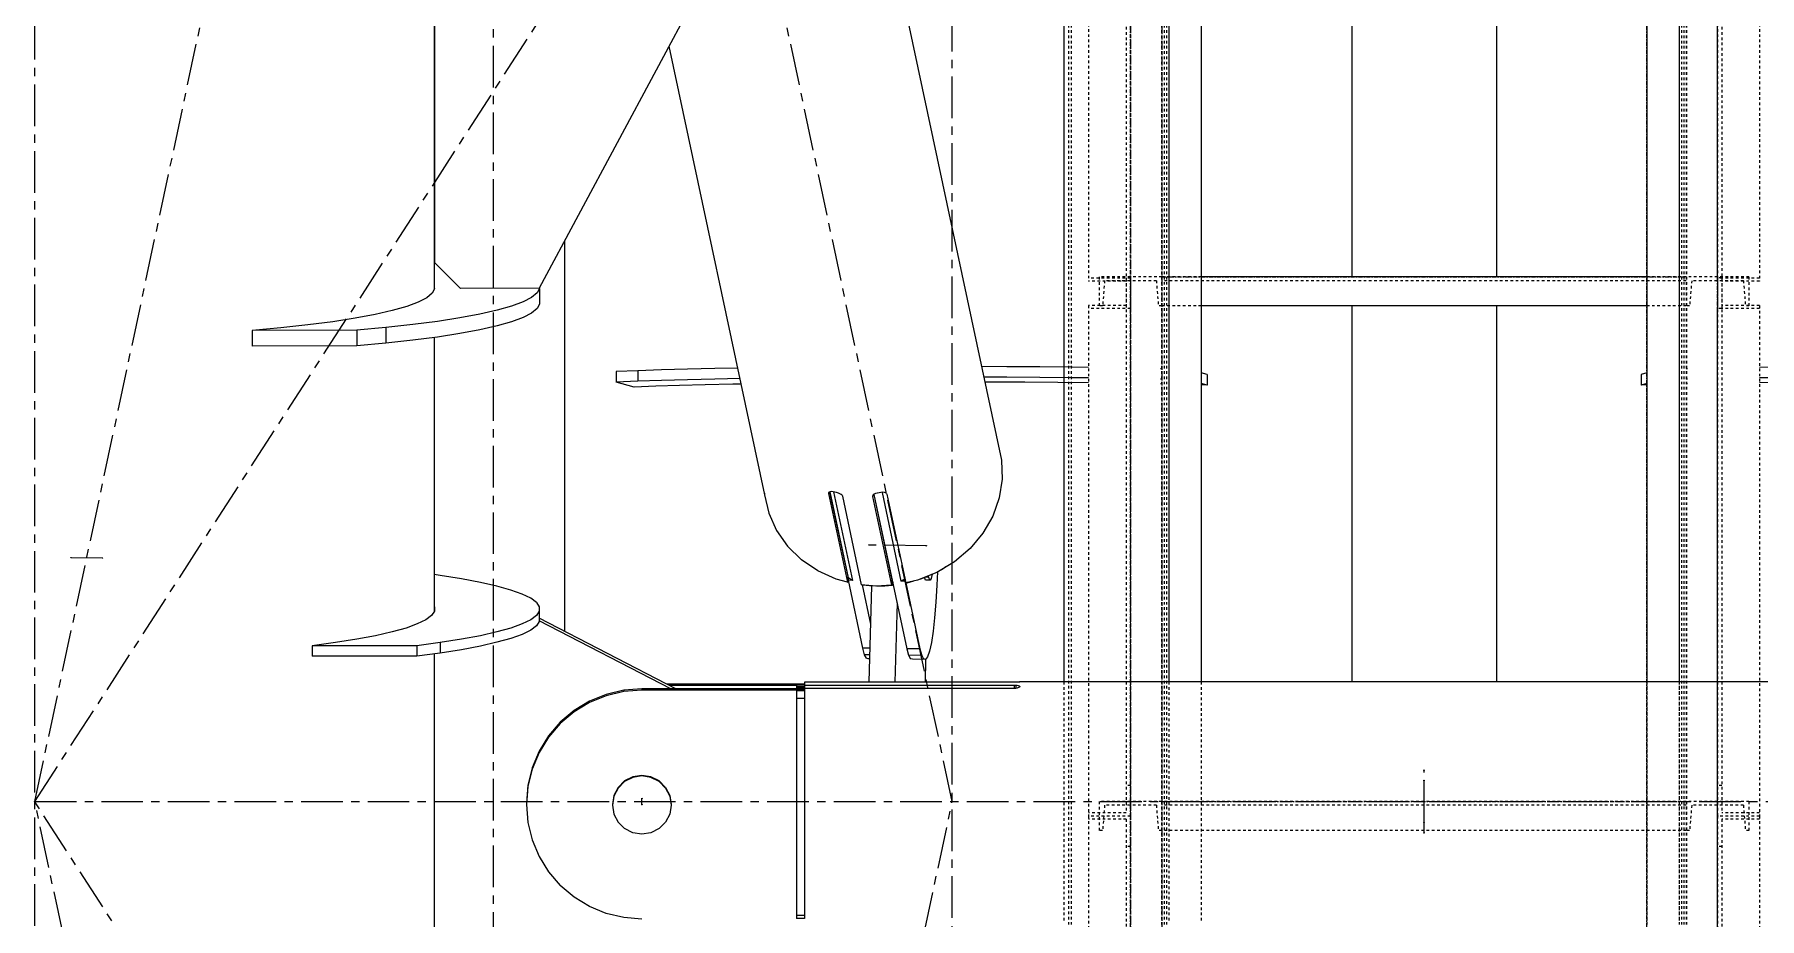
# Model space of a CAD drawing. Header units: millimetres. Extents: x 5143 to 30813, y 232 to 21408.
# Drawn here: x 11839.9 to 12169, y 6698 to 6866.5 of the extents above; entities that cross this region are included whole.
import ezdxf

# ---------------------------------------------------------------- set-up
doc = ezdxf.new("R2010")
doc.units = ezdxf.units.MM
doc.header["$LTSCALE"] = 0.25
for name, pattern in [('CENTER', [50.8, 31.75, -6.35, 6.35, -6.35]), ('XKITLINE00', [0]), ('XKITLINE02', [4, 2, -2]), ('XKITLINE03', [6, 3, -1, 1, -1])]:
    doc.linetypes.add(name, pattern=pattern)

msp = doc.modelspace()

# ---------------------------------------------------------------- linework, layer by layer
at = {"color": 8, "linetype": 'CENTER'}
for p, q in [((12015, 6431.43), (12015, 8100.54)), ((12015, 6720.27), (11840, 7540.27)), ((11840, 6720.27), (12370, 7540.27)), ((11840, 5629.8), (11840, 7286.23)), ((11840, 6720.27), (11927.5, 7130.27)), ((11927.5, 6310.27), (11927.5, 7130.27)), ((12010.04, 6769.03), (11999.11, 6769.17)), ((11846.93, 6766.78), (11852.9, 6766.71)), ((12105, 6716.26), (12105, 6726.25)), ((12104.99, 6714.3), (12104.99, 6724.29)), ((11840, 5900.27), (12015, 6720.27)), ((11927.5, 6310.27), (11840, 6720.27)), ((12370, 5900.27), (11840, 6720.27)), ((11840, 6720.27), (12370, 6720.27)), ((11955.8, 6719.7), (11955.8, 6720.85))]:
    msp.add_line(p, q, dxfattribs=at)
at = {"color": 3, "linetype": 'XKITLINE02'}
for p, q in [((12037.15, 7919.31), (12037.16, 6234.33)), ((12037.69, 7919.31), (12037.69, 6234.33)), ((12054.92, 7919.31), (12054.93, 6234.33)), ((12055, 7919.31), (12055, 6234.33)), ((12055.45, 7919.31), (12055.46, 6234.33)), ((12055.85, 7919.31), (12055.85, 6234.33)), ((12147.48, 7919.31), (12147.48, 6234.33)), ((12153.68, 7919.31), (12153.68, 6234.33)), ((12154.13, 7919.31), (12154.13, 6234.33)), ((12154.53, 7919.31), (12154.53, 6234.33)), ((12154.98, 7919.31), (12154.98, 6234.33)), ((12155.07, 7919.31), (12155.06, 6234.33)), ((12041, 6917.52), (12041, 6819.49)), ((12048.2, 6916.94), (12048.2, 6814.27)), ((12049, 6917.52), (12049, 6814.27)), ((12160.98, 6917.52), (12160.98, 6814.27)), ((12161.78, 6916.94), (12161.78, 6814.27)), ((12168.98, 6917.52), (12168.98, 6819.49)), ((12049, 6820.07), (12041, 6820.07)), ((12048.2, 6819.49), (12041, 6819.49)), ((12043, 6820.27), (12043, 6814.77)), ((12055, 6820.27), (12043, 6820.27)), ((12043, 6820.27), (12043, 6814.77)), ((12044.07, 6819.57), (12043.68, 6814.77)), ((12044.07, 6819.57), (12043.68, 6814.77)), ((12053.94, 6819.57), (12044.07, 6819.57)), ((12049, 6820.09), (12048.2, 6820.09)), ((12048.2, 6820.09), (12048.2, 6718.11)), ((12049, 6820.09), (12049, 6717.52)), ((12053.94, 6819.57), (12054.32, 6814.77)), ((12053.94, 6819.57), (12054.32, 6814.77)), ((12055, 6820.27), (12055, 6814.77)), ((12062.5, 6820.27), (12055, 6820.27)), ((12055, 6820.27), (12055, 6814.77)), ((12055, 6820.27), (12055, 6814.77)), ((12154.98, 6819.57), (12055, 6819.57)), ((12154.98, 6820.27), (12147.48, 6820.27)), ((12154.98, 6820.27), (12154.98, 6814.77)), ((12154.98, 6820.27), (12154.98, 6814.77)), ((12166.98, 6820.27), (12154.98, 6820.27)), ((12154.98, 6820.27), (12154.98, 6814.77)), ((12156.05, 6819.57), (12155.66, 6814.77)), ((12156.05, 6819.57), (12155.66, 6814.77)), ((12165.92, 6819.57), (12156.05, 6819.57)), ((12160.98, 6820.09), (12160.98, 6717.52)), ((12161.78, 6820.09), (12160.98, 6820.09)), ((12168.98, 6820.07), (12160.98, 6820.07)), ((12161.78, 6820.09), (12161.78, 6718.11)), ((12168.98, 6819.49), (12161.78, 6819.49)), ((12165.92, 6819.57), (12166.3, 6814.77)), ((12165.92, 6819.57), (12166.3, 6814.77)), ((12166.98, 6820.27), (12166.98, 6814.77)), ((12166.98, 6820.27), (12166.98, 6814.77)), ((12048.2, 6814.84), (12041, 6814.84)), ((12041, 6814.84), (12041, 6717.52)), ((12043.68, 6814.77), (12043, 6814.77)), ((12055, 6814.77), (12054.32, 6814.77)), ((12062.5, 6814.77), (12055, 6814.77)), ((12154.98, 6814.77), (12147.48, 6814.77)), ((12155.66, 6814.77), (12154.98, 6814.77)), ((12168.98, 6814.84), (12161.78, 6814.84)), ((12166.98, 6814.77), (12166.3, 6814.77)), ((12168.98, 6814.84), (12168.98, 6717.52)), ((12049, 6814.26), (12041, 6814.26)), ((12049, 6814.27), (12048.2, 6814.27)), ((12161.78, 6814.27), (12160.98, 6814.27)), ((12168.98, 6814.26), (12160.98, 6814.26)), ((12036.31, 6743.1), (12036.31, 6697.45)), ((12049, 6743.1), (12049, 6717.52)), ((12056.31, 6743.1), (12056.31, 6697.45)), ((12062.5, 6743.1), (12062.5, 6697.45)), ((12147.48, 6743.1), (12147.48, 6697.45)), ((12153.68, 6743.1), (12153.68, 6697.45)), ((12049, 6723.35), (12048.2, 6723.35)), ((12161.78, 6723.35), (12160.98, 6723.35)), ((12043, 6720.27), (12043, 6714.77)), ((12055, 6720.27), (12043, 6720.27)), ((12043, 6720.27), (12043, 6714.77)), ((12044.07, 6719.57), (12043.68, 6714.77)), ((12044.07, 6719.57), (12043.68, 6714.77)), ((12053.94, 6719.57), (12044.07, 6719.57)), ((12053.94, 6719.57), (12054.32, 6714.77)), ((12053.94, 6719.57), (12054.32, 6714.77)), ((12055, 6720.27), (12055, 6714.77)), ((12154.98, 6720.27), (12055, 6720.27)), ((12055, 6720.27), (12055, 6714.77)), ((12055, 6720.27), (12055, 6714.77)), ((12154.98, 6719.57), (12055, 6719.57)), ((12154.98, 6720.27), (12154.98, 6714.77)), ((12154.98, 6720.27), (12154.98, 6714.77)), ((12166.98, 6720.27), (12154.98, 6720.27)), ((12154.98, 6720.27), (12154.98, 6714.77)), ((12156.05, 6719.57), (12155.66, 6714.77)), ((12156.05, 6719.57), (12155.66, 6714.77)), ((12165.92, 6719.57), (12156.05, 6719.57)), ((12165.92, 6719.57), (12166.3, 6714.77)), ((12165.92, 6719.57), (12166.3, 6714.77)), ((12166.98, 6720.27), (12166.98, 6714.77)), ((12166.98, 6720.27), (12166.98, 6714.77)), ((12048.2, 6718.11), (12041, 6718.11)), ((12041, 6717.52), (12041, 6619.49)), ((12049, 6717.52), (12041, 6717.52)), ((12049, 6717.52), (12041, 6717.52)), ((12048.2, 6716.94), (12041, 6716.94)), ((12048.2, 6716.94), (12048.2, 6614.27)), ((12049, 6717.52), (12049, 6614.27)), ((12160.98, 6717.52), (12160.98, 6614.27)), ((12168.98, 6717.52), (12160.98, 6717.52)), ((12168.98, 6717.52), (12160.98, 6717.52)), ((12168.98, 6718.11), (12161.78, 6718.11)), ((12161.78, 6716.94), (12161.78, 6614.27)), ((12168.98, 6716.94), (12161.78, 6716.94)), ((12168.98, 6717.52), (12168.98, 6619.49)), ((12043.68, 6714.77), (12043, 6714.77)), ((12055, 6714.77), (12054.32, 6714.77)), ((12154.98, 6714.77), (12055, 6714.77)), ((12155.66, 6714.77), (12154.98, 6714.77)), ((12166.98, 6714.77), (12166.3, 6714.77)), ((12049, 6711.72), (12048.2, 6711.72)), ((12161.78, 6711.72), (12160.98, 6711.72)), ((12049, 6699.41), (12049, 6620.07))]:
    msp.add_line(p, q, dxfattribs=at)
at = {"color": 1, "linetype": 'XKITLINE03'}
for p, q in [((12049.01, 6234.33), (12049, 7919.31)), ((12055, 7919.31), (12055, 6234.33)), ((12147.48, 6234.33), (12147.48, 7919.31)), ((12160.98, 6234.33), (12160.98, 7919.31)), ((12049, 6917.52), (12049, 6820.07)), ((12160.98, 6820.07), (12160.98, 6917.52)), ((12055, 6820.27), (12154.98, 6820.27)), ((12055, 6820.27), (12055, 6820.27)), ((12154.98, 6820.27), (12154.98, 6820.27)), ((12049, 6814.26), (12049, 6717.52)), ((12160.98, 6717.52), (12160.98, 6814.26)), ((12055, 6720.27), (12154.98, 6720.27)), ((12055, 6720.27), (12055, 6720.27)), ((12154.98, 6720.27), (12154.98, 6720.27)), ((12049, 6717.52), (12049, 6620.07)), ((12160.98, 6620.07), (12160.98, 6717.52))]:
    msp.add_line(p, q, dxfattribs=at)
at = {"color": 7, "linetype": 'XKITLINE00'}
for p, q in [((12153.68, 7163.51), (12153.68, 6743.1)), ((12147.48, 7153.92), (12147.48, 6743.1)), ((12062.5, 7022.44), (12062.5, 6743.1)), ((12056.31, 7012.85), (12056.31, 6743.1)), ((12036.31, 6981.91), (12036.31, 6743.1)), ((12147.48, 6820.27), (12062.5, 6820.27)), ((12147.48, 6814.77), (12062.5, 6814.77))]:
    msp.add_line(p, q, dxfattribs=at)
at = {"color": 8, "linetype": 'XKITLINE00'}
for p, q in [((11995.83, 6919.28), (12024.41, 6785.35)), ((11916.2, 6915.87), (11916.2, 6817.9)), ((11916.22, 6915.88), (11916.22, 6823.03)), ((12091.2, 6914.77), (12091.2, 6820.27)), ((12118.8, 6914.77), (12118.8, 6820.27)), ((11968.15, 6877.68), (11936.22, 6818.13)), ((11960.96, 6864.27), (11979.22, 6778.73)), ((11941.07, 6827.18), (11941.07, 6752.73)), ((11916.2, 6823.18), (11916.22, 6823.03)), ((11921.22, 6818.08), (11916.22, 6823.03)), ((11916.26, 6818.02), (11915.82, 6817.16)), ((11916.21, 6818.27), (11916.26, 6818.02)), ((11936.22, 6818.13), (11921.22, 6818.08)), ((11936.25, 6818.08), (11935.81, 6817.22)), ((11936.24, 6818.16), (11936.25, 6818.08)), ((11936.25, 6818.08), (11936.25, 6815.1)), ((11910.96, 6814.66), (11908.2, 6813.88)), ((11913.16, 6815.48), (11910.96, 6814.66)), ((11914.78, 6816.31), (11913.16, 6815.48)), ((11915.82, 6817.16), (11914.78, 6816.31)), ((11930.95, 6814.72), (11928.19, 6813.94)), ((11933.15, 6815.54), (11930.95, 6814.72)), ((11934.77, 6816.37), (11933.15, 6815.54)), ((11935.81, 6817.22), (11934.77, 6816.37)), ((11936.25, 6815.1), (11935.81, 6814.25)), ((12091.2, 6814.77), (12091.2, 6743.1)), ((12118.8, 6814.77), (12118.8, 6743.1)), ((11892.09, 6811.13), (11886.95, 6810.57)), ((11896.82, 6811.75), (11892.09, 6811.13)), ((11901.1, 6812.41), (11896.82, 6811.75)), ((11904.9, 6813.12), (11901.1, 6812.41)), ((11908.2, 6813.88), (11904.9, 6813.12)), ((11912.08, 6811.19), (11906.94, 6810.63)), ((11916.81, 6811.81), (11912.08, 6811.19)), ((11921.1, 6812.47), (11916.81, 6811.81)), ((11924.9, 6813.18), (11921.1, 6812.47)), ((11928.19, 6813.94), (11924.9, 6813.18)), ((11930.95, 6811.75), (11928.19, 6810.96)), ((11933.15, 6812.56), (11930.95, 6811.75)), ((11934.77, 6813.4), (11933.15, 6812.56)), ((11935.81, 6814.25), (11934.77, 6813.4)), ((11886.95, 6810.57), (11881.44, 6810.07)), ((11901.43, 6810.13), (11881.44, 6810.07)), ((11881.44, 6810.07), (11881.44, 6807.1)), ((11906.94, 6810.63), (11901.43, 6810.13)), ((11901.43, 6810.13), (11901.43, 6807.16)), ((11906.94, 6810.63), (11906.94, 6807.66)), ((11912.08, 6808.22), (11906.94, 6807.66)), ((11916.81, 6808.83), (11912.08, 6808.22)), ((11916.2, 6808.75), (11916.2, 6756.52)), ((11921.1, 6809.5), (11916.81, 6808.83)), ((11924.9, 6810.21), (11921.1, 6809.5)), ((11928.19, 6810.96), (11924.9, 6810.21)), ((11901.43, 6807.16), (11881.44, 6807.1)), ((11906.94, 6807.66), (11901.43, 6807.16)), ((11955.03, 6802.4), (11950.9, 6802.24)), ((11950.9, 6802.24), (11950.9, 6800.24)), ((11959.57, 6802.55), (11955.03, 6802.4)), ((11955.03, 6802.4), (11955.03, 6800.4)), ((11964.48, 6802.68), (11959.57, 6802.55)), ((11969.73, 6802.81), (11964.48, 6802.68)), ((11974.12, 6802.89), (11969.73, 6802.81)), ((12025.4, 6803.17), (12020.6, 6803.2)), ((12031.7, 6803.13), (12025.4, 6803.17)), ((12037.86, 6803.06), (12031.7, 6803.13)), ((12041, 6803.02), (12037.86, 6803.06)), ((12055, 6802.77), (12054.72, 6802.78)), ((12063.6, 6801.67), (12062.5, 6801.98)), ((12063.6, 6801.67), (12063.6, 6799.67)), ((12147.48, 6801.98), (12146.39, 6801.67)), ((12146.39, 6801.67), (12146.39, 6799.67)), ((12155.27, 6802.78), (12154.98, 6802.77)), ((12172.13, 6803.06), (12168.98, 6803.02)), ((11955.03, 6800.4), (11950.9, 6800.24)), ((11954.32, 6799.26), (11950.9, 6800.24)), ((11958.45, 6799.43), (11954.32, 6799.26)), ((11959.57, 6800.55), (11955.03, 6800.4)), ((11962.99, 6799.58), (11958.45, 6799.43)), ((11964.48, 6800.69), (11959.57, 6800.55)), ((11967.9, 6799.71), (11962.99, 6799.58)), ((11969.73, 6800.81), (11964.48, 6800.69)), ((11973.15, 6799.84), (11967.9, 6799.71)), ((11974.55, 6800.9), (11969.73, 6800.81)), ((11974.77, 6799.87), (11973.15, 6799.84)), ((12025.4, 6801.18), (12021.03, 6801.2)), ((12022.42, 6800.23), (12021.24, 6800.23)), ((12028.82, 6800.2), (12022.42, 6800.23)), ((12031.7, 6801.13), (12025.4, 6801.18)), ((12035.12, 6800.16), (12028.82, 6800.2)), ((12037.86, 6801.06), (12031.7, 6801.13)), ((12041, 6800.09), (12035.12, 6800.16)), ((12041, 6801.02), (12037.86, 6801.06)), ((12055, 6800.77), (12054.72, 6800.78)), ((12055, 6799.87), (12054.72, 6799.88)), ((12063.6, 6799.67), (12062.5, 6799.98)), ((12063.6, 6799.67), (12062.5, 6799.7)), ((12147.48, 6799.98), (12146.39, 6799.67)), ((12147.48, 6799.7), (12146.39, 6799.67)), ((12155.27, 6800.78), (12154.98, 6800.77)), ((12155.27, 6799.88), (12154.98, 6799.87)), ((12172.13, 6801.06), (12168.98, 6801.02)), ((12174.87, 6800.16), (12168.98, 6800.09)), ((12024.41, 6785.35), (12024.53, 6781.75)), ((12024.53, 6781.75), (12023.97, 6778.16)), ((11979.2, 6779.08), (11979.22, 6778.73)), ((11979.22, 6778.73), (11980.02, 6775.23)), ((11991.41, 6779.16), (11991.4, 6779.03)), ((11991.4, 6779.03), (11995.01, 6762.12)), ((11991.52, 6779.27), (11991.41, 6779.16)), ((11991.7, 6779.33), (11991.52, 6779.27)), ((11991.62, 6779.3), (11995.07, 6763.15)), ((11991.65, 6779.31), (11995.16, 6762.9)), ((11991.95, 6779.35), (11991.7, 6779.33)), ((11992.26, 6779.32), (11991.95, 6779.35)), ((11992.6, 6779.25), (11992.26, 6779.32)), ((11992.38, 6779.3), (11995.98, 6762.44)), ((11992.88, 6779.17), (11992.6, 6779.25)), ((11992.95, 6779.16), (11992.88, 6779.17)), ((11993.28, 6779.07), (11992.95, 6779.16)), ((11993.58, 6778.95), (11993.28, 6779.07)), ((11993.81, 6778.82), (11993.58, 6778.95)), ((11993.98, 6778.67), (11993.81, 6778.82)), ((11993.98, 6778.67), (11994.05, 6778.51)), ((11994.05, 6778.51), (11997.66, 6761.6)), ((11999.84, 6778.59), (11999.82, 6778.44)), ((11999.82, 6778.44), (12003.43, 6761.53)), ((11999.94, 6778.74), (11999.84, 6778.59)), ((12000.13, 6778.87), (11999.94, 6778.74)), ((12000.02, 6778.79), (12003.49, 6762.53)), ((12000.06, 6778.82), (12006.34, 6749.4)), ((12000.39, 6778.98), (12000.13, 6778.87)), ((12000.7, 6779.06), (12000.39, 6778.98)), ((12000.77, 6779.07), (12000.7, 6779.06)), ((12001.05, 6779.15), (12000.77, 6779.07)), ((12001.41, 6779.21), (12001.05, 6779.15)), ((12001.75, 6779.23), (12001.41, 6779.21)), ((12001.61, 6779.22), (12005.22, 6762.32)), ((12002.05, 6779.2), (12001.75, 6779.23)), ((12002.29, 6779.13), (12002.05, 6779.2)), ((12002.46, 6779.02), (12002.29, 6779.13)), ((12002.46, 6779.02), (12002.54, 6778.89)), ((12002.54, 6778.89), (12006.14, 6761.98)), ((11980.02, 6775.23), (11981.5, 6771.94)), ((12023.97, 6778.16), (12022.73, 6774.69)), ((11981.5, 6771.94), (11983.59, 6768.95)), ((12022.73, 6774.69), (12020.85, 6771.44)), ((11986.23, 6766.37), (11983.59, 6768.95)), ((12018.4, 6768.51), (12015.44, 6765.99)), ((12020.85, 6771.44), (12018.4, 6768.51)), ((11989.34, 6764.25), (11986.23, 6766.37)), ((12015.44, 6765.99), (12012.06, 6763.96)), ((11917.34, 6763.38), (11916.2, 6763.53)), ((11921.4, 6762.74), (11917.34, 6763.38)), ((11925.01, 6762.05), (11921.4, 6762.74)), ((11928.16, 6761.34), (11925.01, 6762.05)), ((11992.84, 6762.68), (11989.34, 6764.25)), ((11995.01, 6762.12), (11992.84, 6762.68)), ((11995.07, 6763.15), (11995.01, 6762.12)), ((11995.18, 6762.06), (11995.01, 6762.12)), ((11995.08, 6763.26), (11995.04, 6762.69)), ((11995.04, 6762.69), (11995.18, 6762.06)), ((11995.16, 6762.9), (11995.13, 6762.45)), ((11995.98, 6762.44), (11995.13, 6762.45)), ((11995.13, 6762.45), (11997.89, 6749.51)), ((11995.98, 6762.44), (11995.16, 6762.9)), ((11995.19, 6762.17), (11995.18, 6762.06)), ((12003.49, 6762.53), (12003.43, 6761.53)), ((12003.5, 6762.7), (12003.47, 6762.11)), ((12003.47, 6762.11), (12003.6, 6761.47)), ((12003.64, 6762.07), (12003.6, 6761.47)), ((12005.99, 6762.7), (12005.22, 6762.32)), ((12006.07, 6762.31), (12005.22, 6762.32)), ((12008.38, 6762.48), (12006.14, 6761.98)), ((12006.14, 6761.97), (12008.83, 6749.37)), ((12006.3, 6762.01), (12006.32, 6761.92)), ((12007.63, 6762.31), (12006.32, 6761.92)), ((12012.06, 6763.96), (12008.38, 6762.48)), ((12009.8, 6762.97), (12008.93, 6762.7)), ((12009.71, 6762.94), (12009.84, 6762.54)), ((12009.78, 6763.05), (12009.8, 6762.97)), ((12011.02, 6763.54), (12009.8, 6762.97)), ((12010.02, 6762.46), (12009.84, 6762.54)), ((12010.47, 6763.04), (12009.97, 6763.05)), ((12010.82, 6762.45), (12010.02, 6762.46)), ((12010.43, 6763.27), (12010.47, 6763.04)), ((12010.47, 6763.04), (12010.64, 6762.53)), ((12010.82, 6762.45), (12010.64, 6762.53)), ((12011, 6762.82), (12010.82, 6762.45)), ((12011.17, 6763.6), (12011, 6762.82)), ((12012.2, 6764.05), (12012.09, 6761.52)), ((12013.06, 6764.51), (12012.65, 6764.31)), ((12013.8, 6765.01), (12013.06, 6764.51)), ((11930.81, 6760.59), (11928.16, 6761.34)), ((11932.96, 6759.81), (11930.81, 6760.59)), ((11934.59, 6759.02), (11932.96, 6759.81)), ((11935.68, 6758.2), (11934.59, 6759.02)), ((12000.53, 6761.34), (11997.66, 6761.6)), ((11997.79, 6761.59), (11999.4, 6754.07)), ((11997.83, 6761.59), (11997.83, 6761.55)), ((11999.26, 6761.4), (11997.83, 6761.55)), ((11999.59, 6761.38), (11999.11, 6743.04)), ((11999.25, 6761.45), (11999.26, 6761.4)), ((12000.38, 6761.35), (11999.26, 6761.4)), ((12003.43, 6761.53), (12000.53, 6761.34)), ((12000.71, 6761.34), (12000.53, 6761.34)), ((12002.15, 6761.36), (12000.71, 6761.34)), ((12002.14, 6761.44), (12002.15, 6761.36)), ((12003.6, 6761.47), (12002.15, 6761.36)), ((12012.09, 6761.52), (12011.89, 6758.27)), ((11915.68, 6755.74), (11914.59, 6754.93)), ((11916.23, 6756.56), (11915.68, 6755.74)), ((11916.2, 6757.43), (11916.23, 6757.38)), ((11916.23, 6757.38), (11916.23, 6756.56)), ((11935.68, 6755.74), (11934.59, 6754.93)), ((11935.68, 6758.2), (11936.23, 6757.38)), ((11936.23, 6756.56), (11935.68, 6755.74)), ((11936.23, 6757.38), (11936.23, 6756.56)), ((11936.23, 6756.56), (11936.23, 6754.58)), ((11962.29, 6741.78), (11936.23, 6755.23)), ((12004.47, 6758.15), (12004.08, 6743.04)), ((12011.64, 6755.31), (12011.35, 6752.73)), ((12011.89, 6758.27), (12011.64, 6755.31)), ((11905.01, 6751.89), (11901.4, 6751.21)), ((11908.16, 6752.61), (11905.01, 6751.89)), ((11910.81, 6753.36), (11908.16, 6752.61)), ((11912.96, 6754.14), (11910.81, 6753.36)), ((11914.59, 6754.93), (11912.96, 6754.14)), ((11925.01, 6751.89), (11921.4, 6751.21)), ((11928.16, 6752.61), (11925.01, 6751.89)), ((11930.81, 6753.36), (11928.16, 6752.61)), ((11932.96, 6754.14), (11930.81, 6753.36)), ((11932.96, 6752.15), (11930.81, 6751.38)), ((11934.59, 6754.93), (11932.96, 6754.14)), ((11934.59, 6752.95), (11932.96, 6752.15)), ((11935.68, 6753.76), (11934.59, 6752.95)), ((11936.23, 6754.58), (11935.68, 6753.76)), ((11961.3, 6741.78), (11936.23, 6754.72)), ((12011.35, 6752.73), (12011.02, 6750.6)), ((11897.34, 6750.57), (11892.88, 6749.98)), ((11912.88, 6749.98), (11892.88, 6749.98)), ((11892.88, 6749.98), (11892.88, 6747.99)), ((11901.4, 6751.21), (11897.34, 6750.57)), ((11917.34, 6750.57), (11912.88, 6749.98)), ((11912.88, 6749.98), (11912.88, 6747.99)), ((11917.34, 6748.59), (11912.88, 6747.99)), ((11921.4, 6751.21), (11917.34, 6750.57)), ((11917.34, 6750.57), (11917.34, 6748.59)), ((11921.4, 6749.23), (11917.34, 6748.59)), ((11925.01, 6749.91), (11921.4, 6749.23)), ((11928.16, 6750.63), (11925.01, 6749.91)), ((11930.81, 6751.38), (11928.16, 6750.63)), ((11999.28, 6749.49), (11997.89, 6749.51)), ((11997.89, 6749.51), (11998.23, 6748.27)), ((12008.83, 6749.37), (12006.34, 6749.4)), ((12006.34, 6749.4), (12006.68, 6748.16)), ((12008.83, 6749.37), (12009.17, 6748.13)), ((12010.66, 6748.97), (12010.29, 6747.88)), ((12011.02, 6750.6), (12010.66, 6748.97)), ((11912.88, 6747.99), (11892.88, 6747.99)), ((11916.2, 6748.43), (11916.2, 6690.26)), ((11999.24, 6748.26), (11998.23, 6748.27)), ((11998.23, 6748.27), (11998.59, 6747.6)), ((11998.97, 6747.51), (11998.59, 6747.6)), ((11999.22, 6747.51), (11998.97, 6747.51)), ((12009.17, 6748.13), (12006.68, 6748.16)), ((12006.68, 6748.16), (12007.04, 6747.49)), ((12007.42, 6747.41), (12007.04, 6747.49)), ((12009.91, 6747.37), (12007.42, 6747.41)), ((12009.17, 6748.13), (12009.53, 6747.46)), ((12009.91, 6747.37), (12009.53, 6747.46)), ((12009.88, 6747.38), (12009.81, 6743.04)), ((12010.29, 6747.88), (12009.91, 6747.37)), ((11986.8, 6742.67), (11960.56, 6742.67)), ((11985.3, 6742.41), (11961.05, 6742.41)), ((11986.8, 6742.62), (11985.3, 6742.62)), ((11985.3, 6742.62), (11985.3, 6742.56)), ((11986.8, 6742.56), (11985.3, 6742.56)), ((11985.3, 6742.56), (11985.3, 6742.44)), ((11985.3, 6742.44), (11985.3, 6741.79)), ((11986.8, 6742.26), (11985.3, 6742.26)), ((11986.8, 6742.01), (11985.3, 6742.01)), ((11986.8, 6743.04), (11986.8, 6742.94)), ((12026.8, 6743.04), (11986.8, 6743.04)), ((11986.8, 6742.94), (11986.8, 6741.84)), ((12026.8, 6742.43), (11986.8, 6742.43)), ((11986.8, 6742.01), (11986.8, 6741.84)), ((12027.11, 6743.04), (12026.8, 6743.04)), ((12026.8, 6742.43), (12026.8, 6741.84)), ((12027.11, 6742.42), (12026.8, 6742.43)), ((12027.39, 6743.04), (12027.11, 6743.04)), ((12027.11, 6742.42), (12027.11, 6741.86)), ((12027.39, 6742.39), (12027.11, 6742.42)), ((12027.63, 6743.05), (12027.39, 6743.04)), ((12027.63, 6742.34), (12027.39, 6742.39)), ((12027.63, 6743.06), (12027.47, 6743.05)), ((12027.8, 6743.1), (12027.63, 6743.06)), ((12027.8, 6743.06), (12027.63, 6743.05)), ((12027.8, 6742.29), (12027.63, 6742.34)), ((12027.8, 6742.09), (12027.63, 6741.99)), ((12182.19, 6743.1), (12027.8, 6743.1)), ((12027.88, 6743.09), (12027.8, 6743.1)), ((12027.88, 6743.07), (12027.8, 6743.06)), ((12027.88, 6742.22), (12027.8, 6742.29)), ((12027.88, 6742.16), (12027.8, 6742.09)), ((12027.88, 6743.09), (12027.88, 6743.07)), ((12027.88, 6742.22), (12027.88, 6742.16)), ((11945.81, 6739.4), (11942.86, 6737.61)), ((11945.81, 6739.14), (11942.86, 6737.36)), ((11949, 6740.71), (11945.81, 6739.4)), ((11949, 6740.46), (11945.81, 6739.14)), ((11952.35, 6741.51), (11949, 6740.71)), ((11952.35, 6741.25), (11949, 6740.46)), ((11955.8, 6741.78), (11952.35, 6741.51)), ((11955.8, 6741.52), (11952.35, 6741.25)), ((11952.35, 6741.51), (11952.35, 6741.25)), ((11986.8, 6741.78), (11955.8, 6741.78)), ((11955.8, 6741.78), (11955.8, 6741.52)), ((11986.8, 6741.52), (11955.8, 6741.52)), ((11985.3, 6741.38), (11985.3, 6737.99)), ((11986.8, 6741.38), (11985.3, 6741.38)), ((11986.8, 6739.94), (11985.3, 6739.94)), ((11986.8, 6741.84), (11986.8, 6738.45)), ((12026.8, 6741.84), (11986.8, 6741.84)), ((12027.11, 6741.86), (12026.8, 6741.84)), ((12027.39, 6741.91), (12027.11, 6741.86)), ((12027.63, 6741.99), (12027.39, 6741.91)), ((11942.86, 6737.61), (11940.24, 6735.39)), ((11942.86, 6737.36), (11940.24, 6735.13)), ((11985.3, 6737.99), (11985.3, 6698)), ((11986.8, 6738.45), (11986.8, 6725.29)), ((11938, 6732.78), (11936.19, 6729.86)), ((11938, 6732.53), (11936.19, 6729.61)), ((11940.24, 6735.39), (11938, 6732.78)), ((11940.24, 6735.13), (11938, 6732.53)), ((11936.19, 6729.86), (11934.87, 6726.7)), ((11936.19, 6729.61), (11934.87, 6726.45)), ((11934.87, 6726.7), (11934.07, 6723.37)), ((11934.87, 6726.45), (11934.07, 6723.12)), ((11934.07, 6723.37), (11933.8, 6719.96)), ((11934.07, 6723.12), (11933.8, 6719.7)), ((11951.26, 6722.97), (11950.47, 6721.42)), ((11951.26, 6722.86), (11950.47, 6721.32)), ((11952.5, 6724.2), (11951.26, 6722.97)), ((11952.5, 6724.09), (11951.26, 6722.86)), ((11954.06, 6724.98), (11952.5, 6724.2)), ((11954.06, 6724.88), (11952.5, 6724.09)), ((11955.8, 6725.26), (11954.06, 6724.98)), ((11955.8, 6725.15), (11954.06, 6724.88)), ((11955.8, 6725.26), (11955.8, 6725.15)), ((11957.53, 6724.98), (11955.8, 6725.26)), ((11957.53, 6724.88), (11955.8, 6725.15)), ((11959.09, 6724.2), (11957.53, 6724.98)), ((11959.09, 6724.09), (11957.53, 6724.88)), ((11960.33, 6722.97), (11959.09, 6724.2)), ((11960.33, 6722.86), (11959.09, 6724.09)), ((11960.33, 6722.97), (11961.12, 6721.42)), ((11960.33, 6722.86), (11961.12, 6721.32)), ((11986.8, 6725.29), (11986.8, 6697.98)), ((11933.8, 6719.96), (11933.81, 6719.83)), ((11933.8, 6719.96), (11933.8, 6719.7)), ((11933.8, 6719.7), (11934.07, 6716.29)), ((11950.47, 6721.42), (11950.2, 6719.7)), ((11950.47, 6721.32), (11950.2, 6719.6)), ((11950.2, 6719.6), (11950.47, 6717.88)), ((11961.12, 6721.42), (11961.4, 6719.7)), ((11961.12, 6721.32), (11961.4, 6719.6)), ((11961.4, 6719.6), (11961.12, 6717.88)), ((11934.07, 6716.29), (11934.87, 6712.96)), ((11950.47, 6717.88), (11951.26, 6716.34)), ((11952.5, 6715.11), (11951.26, 6716.34)), ((11960.33, 6716.34), (11959.09, 6715.11)), ((11961.12, 6717.88), (11960.33, 6716.34)), ((11934.87, 6712.96), (11936.19, 6709.8)), ((11954.06, 6714.32), (11952.5, 6715.11)), ((11955.8, 6714.05), (11954.06, 6714.32)), ((11957.53, 6714.32), (11955.8, 6714.05)), ((11959.09, 6715.11), (11957.53, 6714.32)), ((11936.19, 6709.8), (11938, 6706.88)), ((11938, 6706.88), (11940.24, 6704.27)), ((11942.86, 6702.05), (11940.24, 6704.27)), ((11945.81, 6700.26), (11942.86, 6702.05)), ((11949, 6698.95), (11945.81, 6700.26)), ((11952.35, 6698.15), (11949, 6698.95)), ((11955.8, 6697.88), (11952.35, 6698.15)), ((11986.8, 6698.57), (11985.3, 6698.57)), ((11986.8, 6698), (11985.3, 6698))]:
    msp.add_line(p, q, dxfattribs=at)
at = {"color": 1, "linetype": 'XKITLINE00'}
for centre in [(12049, 6820.07), (12055, 6820.27), (12055, 6820.27), (12154.98, 6820.27), (12154.98, 6820.27), (12160.98, 6820.07), (12049, 6814.26), (12160.98, 6814.26), (12055, 6720.27), (12055, 6720.27), (12154.98, 6720.27), (12154.98, 6720.27), (12049, 6717.52), (12049, 6717.52), (12160.98, 6717.52), (12160.98, 6717.52)]:
    msp.add_circle(centre, 0.05, dxfattribs=at)
at = {"color": 8, "linetype": 'XKITLINE00'}
for centre in [(11999.11, 6769.17), (12010.04, 6769.03), (11846.93, 6766.78), (11852.9, 6766.71), (12105, 6726.25), (12104.99, 6724.29), (11840, 6720.27), (11840, 6720.27), (11840, 6720.27), (11840, 6720.27), (11840, 6720.27), (11955.8, 6720.85), (11955.8, 6719.7), (12015, 6720.27), (12015, 6720.27), (12105, 6716.26), (12104.99, 6714.3)]:
    msp.add_circle(centre, 0.05, dxfattribs=at)

doc.saveas('drawing.dxf')
